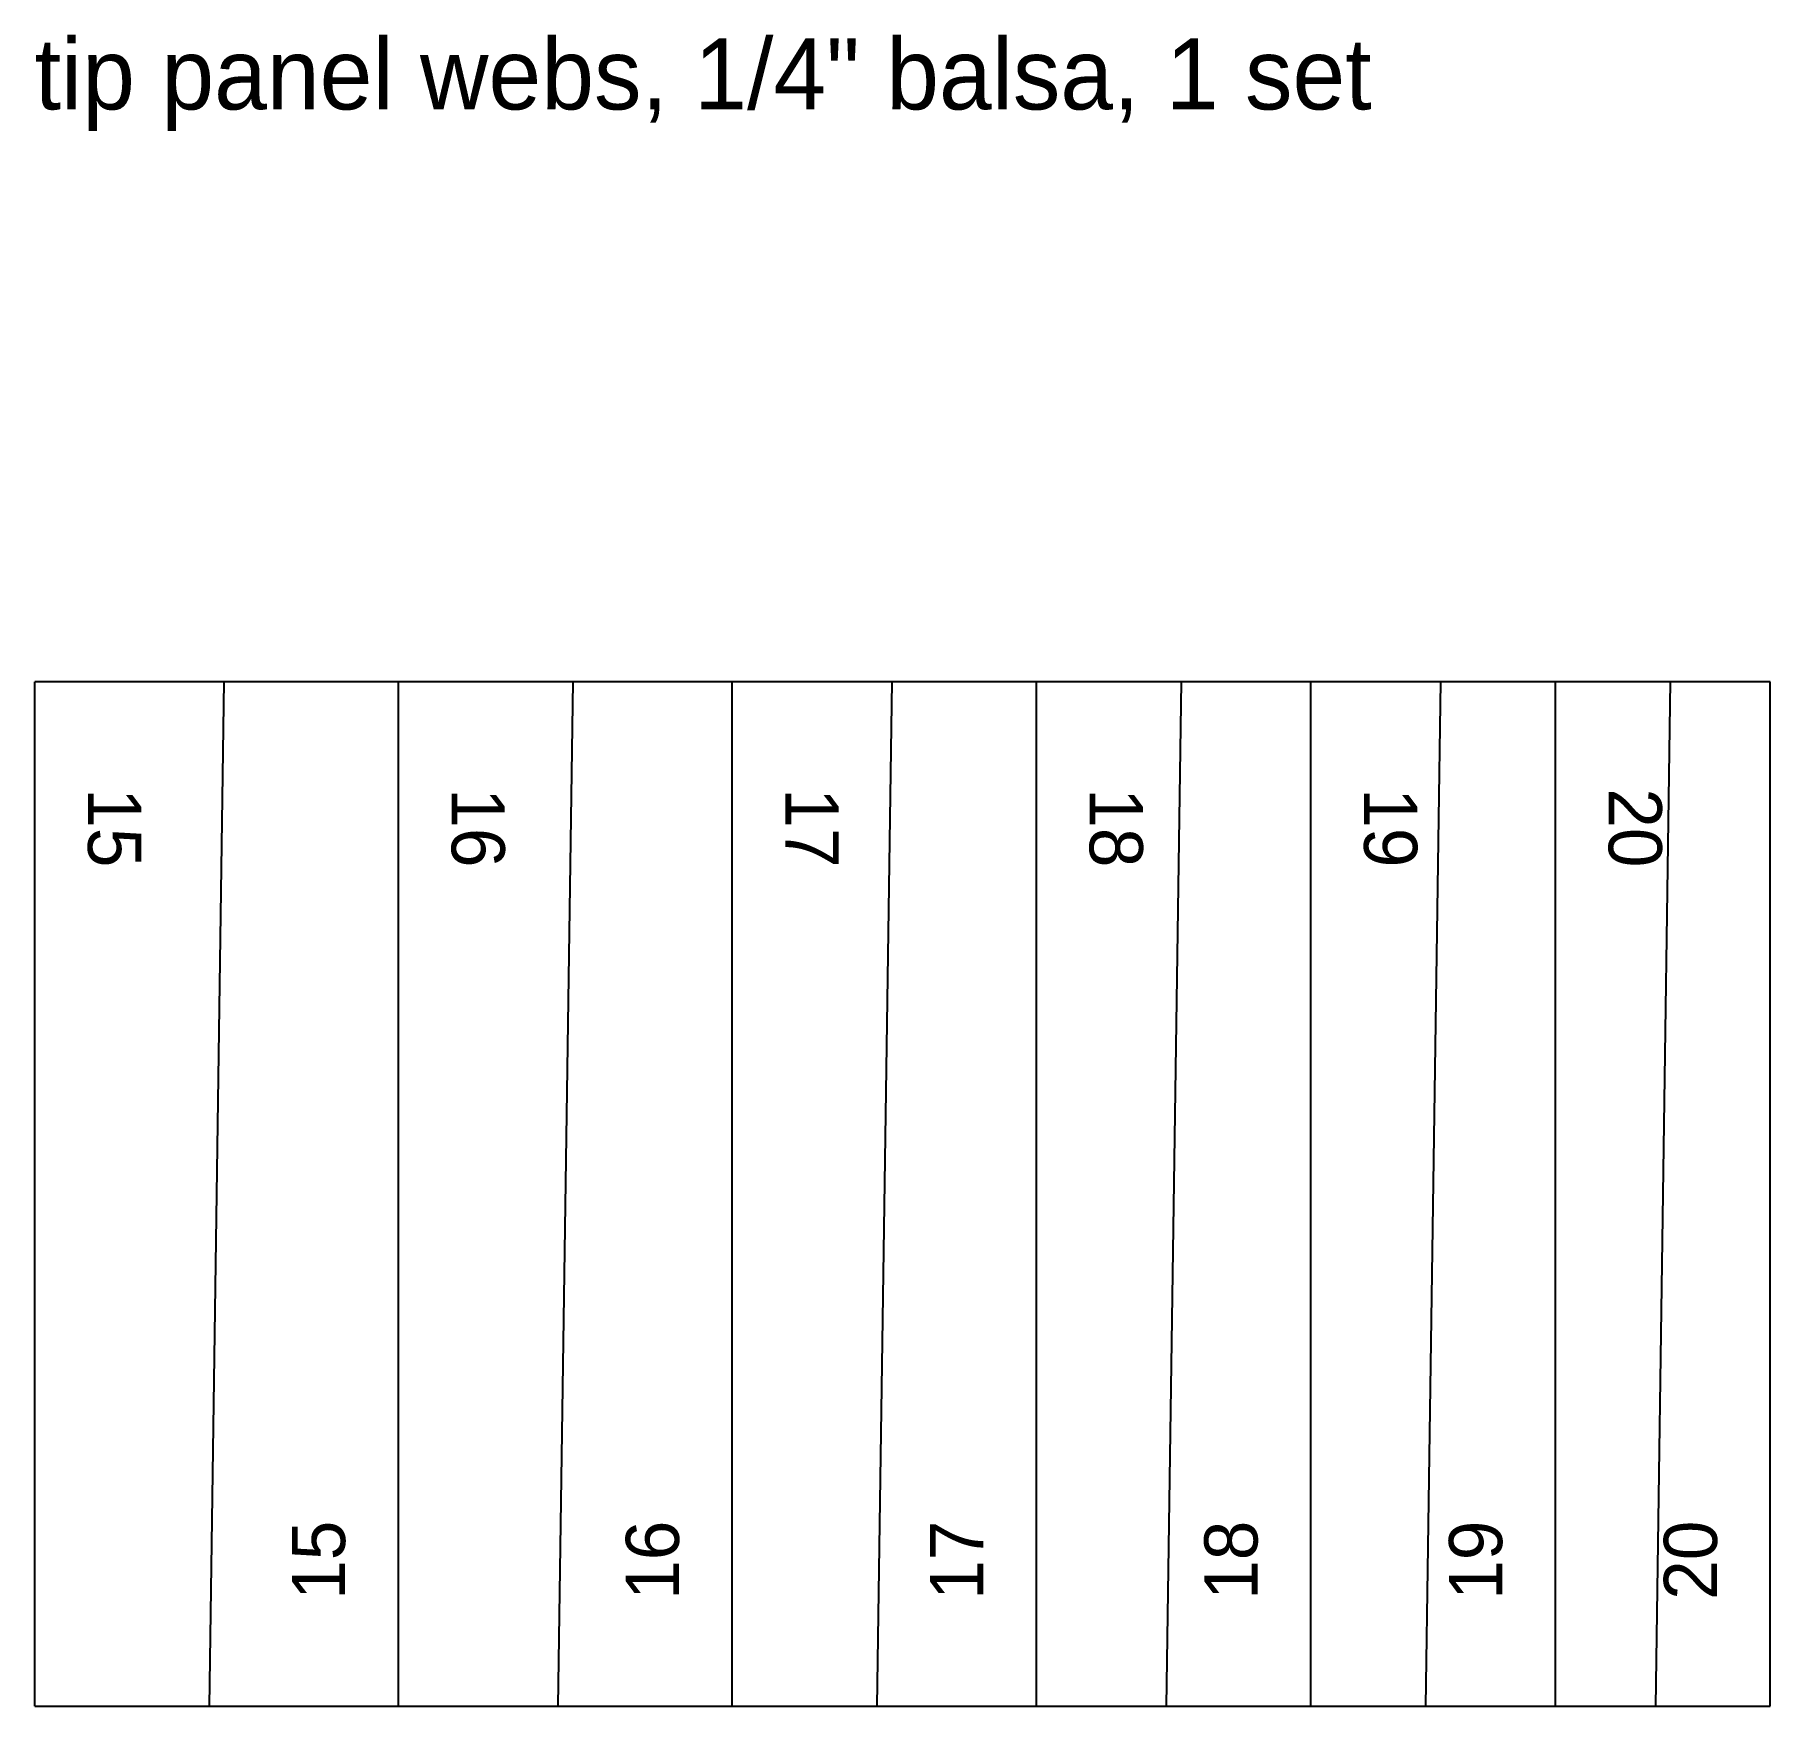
# Model space of a CAD drawing. Extents: x 0 to 4.89, y 0 to 4.71.
import ezdxf

# ---------------------------------------------------------------- set-up
doc = ezdxf.new("R2010")
doc.units = 0
doc.layers.get('0').update_dxf_attribs({"linetype": 'CONTINUOUS'})

msp = doc.modelspace()

# ---------------------------------------------------------------- linework, layer by layer
for p, q in [((0, 0), (0, 2.887)), ((4.8906, 2.887), (0, 2.887)), ((0.53332, 2.887), (0.491397, 0)), ((1.024717, 0), (1.024717, 2.887)), ((1.516113, 2.887), (1.47419, 0)), ((1.965587, 0), (1.965587, 2.887)), ((2.41506, 2.887), (2.373137, 0)), ((2.82261, 0), (2.82261, 2.887)), ((3.23016, 2.887), (3.188237, 0)), ((3.595787, 0), (3.595787, 2.887)), ((3.961414, 2.887), (3.91949, 0)), ((4.285117, 0), (4.285117, 2.887)), ((4.60882, 2.887), (4.566896, 0)), ((4.8906, 0), (4.8906, 2.887)), ((0, 0), (4.8906, 0))]:
    msp.add_line(p, q)

# ---------------------------------------------------------------- texts
msp.add_text('tip panel webs, 1/4" balsa, 1 set', height=0.2).set_placement((0, 4.5))
for s, rotation, p in [('15', 270, (0.15, 2.587)), ('16', 270, (1.174717, 2.587)), ('17', 270, (2.115587, 2.587)), ('18', 270, (2.97261, 2.587)), ('19', 270, (3.745787, 2.587)), ('20', 270, (4.435117, 2.587)), ('15', 90, (0.874717, 0.3)), ('16', 90, (1.815587, 0.3)), ('17', 90, (2.67261, 0.3)), ('18', 90, (3.445787, 0.3)), ('19', 90, (4.135117, 0.3)), ('20', 90, (4.7406, 0.3))]:
    msp.add_text(s, height=0.15, rotation=rotation).set_placement(p)

doc.saveas('drawing.dxf')
